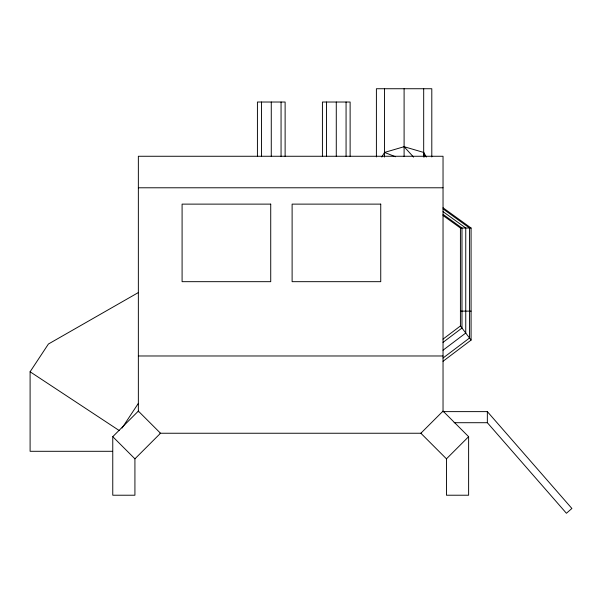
<?xml version="1.0" encoding="UTF-8"?>
<svg xmlns="http://www.w3.org/2000/svg" width="602" height="602" viewBox="0 0 602 602"><rect width="100%" height="100%" fill="white"/><g stroke="black" fill="none" stroke-linecap="round" stroke-linejoin="round"><path stroke-width="0.9" d="M381.811 157.054L384.512 152.441L404.1 146.707L423.688 152.441L426.389 157.054M112.559 451.297L30.1 451.297L30.1 371.773L48.401 344.028L138.355 292.557M122.086 428.014L138.355 403.348M112.762 436.676L138.355 411.091L160.508 433.244L134.923 458.837L134.923 495.22L112.762 495.22L112.762 436.676L134.923 458.837M446.458 458.837L468.619 436.676L443.034 411.091L420.873 433.244L446.458 458.837L446.458 495.22L468.619 495.22L468.619 436.676M443.034 339.114L460.417 325.975L460.417 228.023L443.034 215.471M443.034 342.365L461.982 328.045L461.982 228.023L443.034 214.35M443.034 350.198L465.752 333.034L465.752 228.023L443.034 211.626M443.034 358.032L469.515 338.015L469.515 228.023L443.034 208.909M443.034 361.275L471.08 340.085L471.08 228.023L443.034 207.78M138.355 187.786L443.034 187.786M460.417 228.023L471.08 228.023M460.417 311.121L471.08 311.121M138.355 355.978L443.034 355.978M443.034 411.625L487.349 411.625L571.9 508.472L566.414 513.265L487.349 422.709L487.349 411.625M454.111 422.709L487.349 422.709M159.981 433.244L421.445 433.244M384.512 152.441L395.582 156.761M30.1 371.773L119.271 430.581M404.1 146.707L413.574 157.107M460.417 325.975L471.08 340.085M423.688 152.441L424.726 156.971M443.034 411.836L443.034 156.264L138.355 156.264L138.355 411.836M431.8 156.949L431.8 88.735L376.4 88.735L376.4 156.949M423.688 88.735L423.688 157.077M404.1 88.735L404.1 156.52M384.512 88.735L384.512 157.077M350.123 156.377L350.123 102.024L322.424 102.024L322.424 156.377M346.067 102.024L346.067 156.377M336.277 102.024L336.277 156.377M326.48 102.024L326.48 156.377M285.122 156.377L285.122 102.024L257.423 102.024L257.423 156.377M281.059 102.024L281.059 156.377M271.269 102.024L271.269 156.377M261.479 102.024L261.479 156.377M270.727 204.123L182.09 204.123L182.09 281.676L270.727 281.676L270.727 204.123M380.742 204.123L292.113 204.123L292.113 281.676L380.742 281.676L380.742 204.123"/></g></svg>
